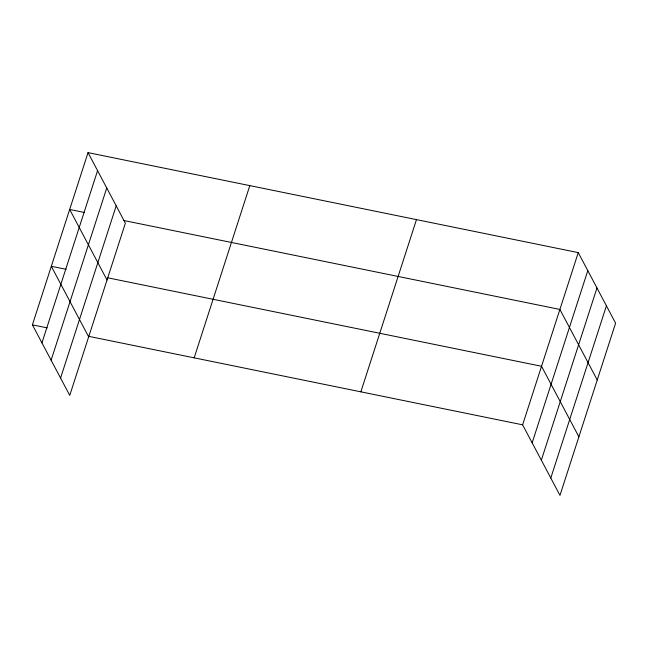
<?xml version="1.0" encoding="UTF-8"?>
<svg xmlns="http://www.w3.org/2000/svg" width="648" height="648" viewBox="0 0 648 648"><rect width="100%" height="100%" fill="white"/><g stroke="black" fill="none" stroke-linecap="round" stroke-linejoin="round"><path stroke-width="0.97" d="M88.031 152.628L125.38 223.171L69.749 395.385L32.4 324.851L88.031 152.628L578.251 252.615L615.6 323.149L559.969 495.372L522.62 424.829L578.251 252.615M41.942 342.873L97.573 170.651M51.119 360.199L106.75 187.985M60.572 378.059L116.203 205.837M194.173 357.842L249.804 185.628M360.847 391.838L416.478 219.615M532.162 442.851L587.793 270.637M541.339 460.185L596.97 287.963M550.792 478.038L606.423 305.824M84.467 212.479L69.676 209.466L107.025 280.001M123.93 220.531L559.896 309.444L597.245 379.987M66.112 269.309L51.314 266.296L88.663 336.83M107.544 277.765L541.534 366.274L578.883 436.817M32.4 324.851L47.199 327.864M88.622 336.312L522.62 424.829"/></g></svg>
